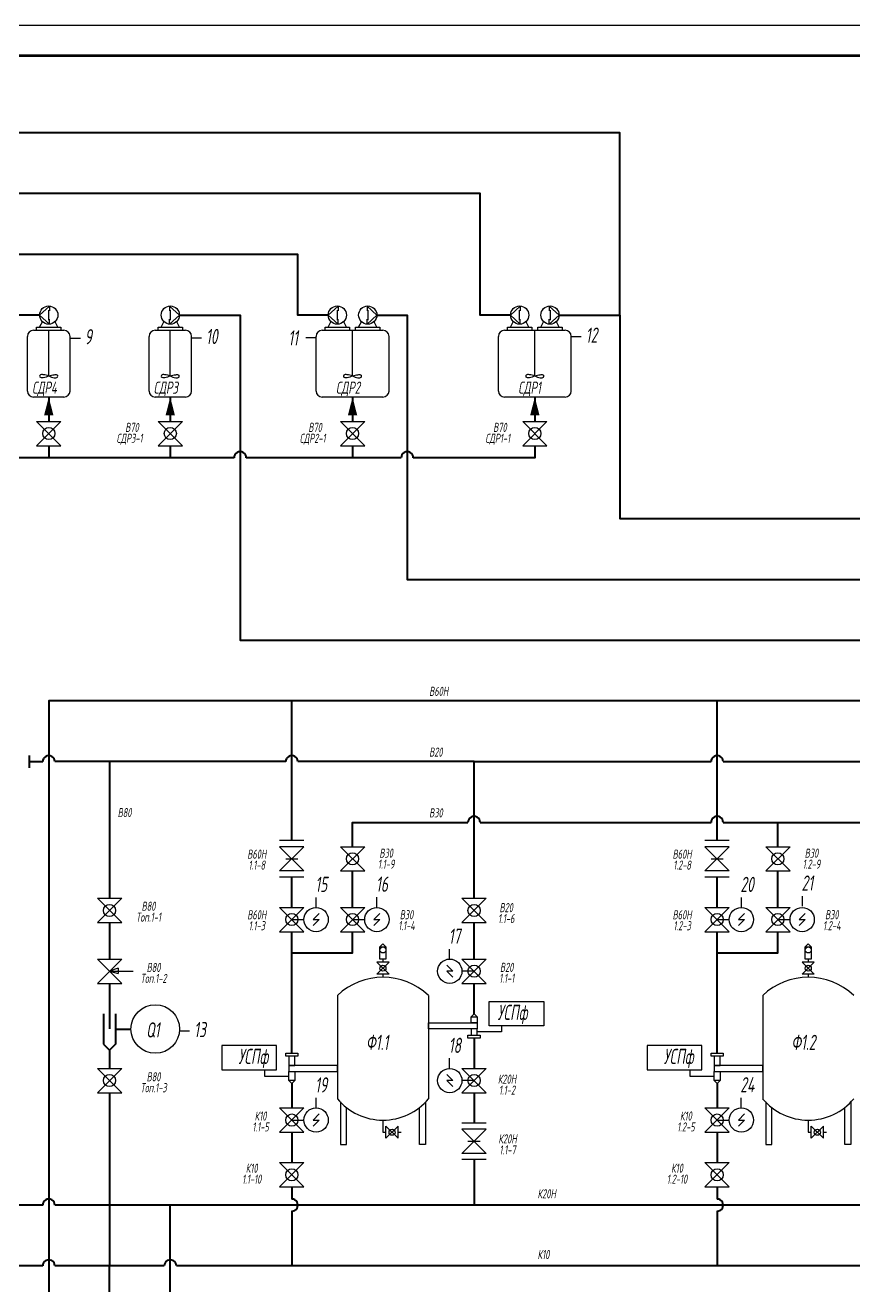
# Model space of a CAD drawing. Header units: millimetres. Extents: x 2725 to 10524, y 7125 to 11639.
# Drawn here: x 3657.8 to 3794.1, y 10998.4 to 11205.9 of the extents above; entities that cross this region are included whole.
import ezdxf

# ---------------------------------------------------------------- set-up
doc = ezdxf.new("R2010")
doc.units = ezdxf.units.MM
doc.header["$LTSCALE"] = 4
for name, color, linetype in [('1', 7, 'Continuous'), ('2', 7, 'Continuous'), ('В80', 1, 'Continuous'), ('Надписи', 7, 'Continuous')]:
    doc.layers.add(name, color=color, linetype=linetype)
for name, color, linetype, lineweight in [('60', 7, 'Continuous', 60), ('В30', 136, 'Continuous', 40), ('В60Н', 140, 'Continuous', 40), ('В70', 120, 'Continuous', 40), ('К20Н', 33, 'Continuous', 40), ('Р1', 90, 'Continuous', 40), ('Р2', 220, 'Continuous', 40), ('Р3', 212, 'Continuous', 40), ('Р4', 50, 'Continuous', 40)]:
    doc.layers.add(name, color=color, linetype=linetype, lineweight=lineweight)
doc.layers.add('В20', color=7, linetype='Continuous', lineweight=40, true_color=0x0a7800)
doc.layers.add('К10', color=7, linetype='Continuous', lineweight=40, true_color=0xffbe00)
doc.styles.add('Eskd знаки', font='eskd.shx', dxfattribs={"width": 0.8, "oblique": 10})

msp = doc.modelspace()

# ---------------------------------------------------------------- linework, layer by layer
at = {"color": 7, "ltscale": 100}
msp.add_line((3420.32, 11205.94), (4258.8, 11205.94), dxfattribs=at)
at = {"ltscale": 10}
for p, q in [((3660.15, 11158.22), (3661.76, 11159.71)), ((3661.65, 11157.41), (3661.65, 11159.03)), ((3661.76, 11159.71), (3661.76, 11158.9)), ((3683.15, 11158.22), (3681.53, 11159.71)), ((3681.53, 11159.71), (3681.53, 11158.91)), ((3681.65, 11159.03), (3681.65, 11157.41)), ((3707.65, 11158.22), (3709.26, 11159.71)), ((3709.15, 11157.41), (3709.15, 11159.03)), ((3709.26, 11159.71), (3709.26, 11158.9)), ((3715.65, 11158.22), (3714.03, 11159.71)), ((3714.03, 11159.71), (3714.03, 11158.91)), ((3714.15, 11159.03), (3714.15, 11157.41)), ((3737.65, 11158.22), (3739.26, 11159.71)), ((3739.15, 11157.41), (3739.15, 11159.03)), ((3739.26, 11159.71), (3739.26, 11158.9)), ((3745.65, 11158.22), (3744.03, 11159.71)), ((3744.03, 11159.71), (3744.03, 11158.91)), ((3744.15, 11159.03), (3744.15, 11157.41)), ((3660.15, 11158.22), (3661.76, 11156.72)), ((3661.76, 11156.72), (3661.76, 11157.53)), ((3683.15, 11158.22), (3681.53, 11156.72)), ((3681.53, 11156.72), (3681.53, 11157.53)), ((3707.65, 11158.22), (3709.26, 11156.72)), ((3709.26, 11156.72), (3709.26, 11157.53)), ((3715.65, 11158.22), (3714.03, 11156.72)), ((3714.03, 11156.72), (3714.03, 11157.53)), ((3737.65, 11158.22), (3739.26, 11156.72)), ((3739.26, 11156.72), (3739.26, 11157.53)), ((3745.65, 11158.22), (3744.03, 11156.72)), ((3744.03, 11156.72), (3744.03, 11157.53))]:
    msp.add_line(p, q, dxfattribs=at)
for p, q in [((3660.15, 11156.22), (3660.65, 11157.22)), ((3663.15, 11156.22), (3662.65, 11157.22)), ((3680.15, 11156.22), (3680.65, 11157.22)), ((3683.15, 11156.22), (3682.65, 11157.22)), ((3707.65, 11156.22), (3708.15, 11157.22)), ((3710.65, 11156.22), (3710.15, 11157.22)), ((3712.65, 11156.22), (3713.15, 11157.22)), ((3715.65, 11156.22), (3715.15, 11157.22)), ((3737.65, 11156.22), (3738.15, 11157.22)), ((3740.65, 11156.22), (3740.15, 11157.22)), ((3742.65, 11156.22), (3743.15, 11157.22)), ((3745.65, 11156.22), (3745.15, 11157.22)), ((3659.15, 11155.72), (3664.15, 11155.72)), ((3659.65, 11155.72), (3659.65, 11156.22)), ((3659.65, 11156.22), (3663.65, 11156.22)), ((3661.65, 11148.22), (3661.65, 11155.72)), ((3663.65, 11156.22), (3663.65, 11155.72)), ((3679.15, 11155.72), (3684.15, 11155.72)), ((3679.65, 11155.72), (3679.65, 11156.22)), ((3679.65, 11156.22), (3683.65, 11156.22)), ((3681.65, 11148.22), (3681.65, 11155.72)), ((3683.65, 11156.22), (3683.65, 11155.72)), ((3706.65, 11155.72), (3716.65, 11155.72)), ((3707.15, 11155.72), (3707.15, 11156.22)), ((3707.15, 11156.22), (3711.15, 11156.22)), ((3711.15, 11156.22), (3711.15, 11155.72)), ((3711.65, 11148.22), (3711.65, 11155.72)), ((3712.15, 11155.72), (3712.15, 11156.22)), ((3712.15, 11156.22), (3716.15, 11156.22)), ((3716.15, 11156.22), (3716.15, 11155.72)), ((3736.65, 11155.72), (3746.65, 11155.72)), ((3737.15, 11155.72), (3737.15, 11156.22)), ((3737.15, 11156.22), (3741.15, 11156.22)), ((3741.15, 11156.22), (3741.15, 11155.72)), ((3741.65, 11148.22), (3741.65, 11155.72)), ((3742.15, 11155.72), (3742.15, 11156.22)), ((3742.15, 11156.22), (3746.15, 11156.22)), ((3746.15, 11156.22), (3746.15, 11155.72)), ((3658.15, 11145.72), (3658.15, 11154.72)), ((3665.15, 11145.72), (3665.15, 11154.72)), ((3678.15, 11145.72), (3678.15, 11154.72)), ((3685.15, 11145.72), (3685.15, 11154.72)), ((3705.65, 11145.72), (3705.65, 11154.72)), ((3717.65, 11145.72), (3717.65, 11154.72)), ((3735.65, 11145.72), (3735.65, 11154.72)), ((3747.65, 11145.72), (3747.65, 11154.72)), ((3664.15, 11144.72), (3659.15, 11144.72)), ((3684.15, 11144.72), (3679.15, 11144.72)), ((3716.65, 11144.72), (3706.65, 11144.72)), ((3746.65, 11144.72), (3736.65, 11144.72)), ((3659.65, 11140.72), (3663.65, 11140.72)), ((3663.65, 11140.72), (3659.65, 11136.72)), ((3659.65, 11140.72), (3663.65, 11136.72)), ((3679.65, 11140.72), (3683.65, 11140.72)), ((3683.65, 11140.72), (3679.65, 11136.72)), ((3679.65, 11140.72), (3683.65, 11136.72)), ((3709.65, 11140.72), (3713.65, 11140.72)), ((3713.65, 11140.72), (3709.65, 11136.72)), ((3709.65, 11140.72), (3713.65, 11136.72)), ((3739.65, 11140.72), (3743.65, 11140.72)), ((3743.65, 11140.72), (3739.65, 11136.72)), ((3739.65, 11140.72), (3743.65, 11136.72)), ((3659.65, 11136.72), (3663.65, 11136.72)), ((3679.65, 11136.72), (3683.65, 11136.72)), ((3709.65, 11136.72), (3713.65, 11136.72)), ((3739.65, 11136.72), (3743.65, 11136.72)), ((3703.65, 11071.72), (3699.65, 11071.72)), ((3703.65, 11070.72), (3699.65, 11070.72)), ((3699.65, 11070.72), (3703.65, 11066.72)), ((3703.65, 11070.72), (3699.65, 11066.72)), ((3709.65, 11070.72), (3713.65, 11070.72)), ((3713.65, 11070.72), (3709.65, 11066.72)), ((3709.65, 11070.72), (3713.65, 11066.72)), ((3773.65, 11071.72), (3769.65, 11071.72)), ((3773.65, 11070.72), (3769.65, 11070.72)), ((3769.65, 11070.72), (3773.65, 11066.72)), ((3773.65, 11070.72), (3769.65, 11066.72)), ((3779.65, 11070.72), (3783.65, 11070.72)), ((3783.65, 11070.72), (3779.65, 11066.72)), ((3779.65, 11070.72), (3783.65, 11066.72)), ((3700.65, 11068.72), (3702.65, 11068.72)), ((3770.65, 11068.72), (3772.65, 11068.72)), ((3703.65, 11066.72), (3699.65, 11066.72)), ((3703.65, 11065.72), (3699.65, 11065.72)), ((3709.65, 11066.72), (3713.65, 11066.72)), ((3773.65, 11066.72), (3769.65, 11066.72)), ((3773.65, 11065.72), (3769.65, 11065.72)), ((3779.65, 11066.72), (3783.65, 11066.72)), ((3669.65, 11062.22), (3673.65, 11062.22)), ((3673.65, 11062.22), (3669.65, 11058.22)), ((3669.65, 11062.22), (3673.65, 11058.22)), ((3729.65, 11062.22), (3733.65, 11062.22)), ((3733.65, 11062.22), (3729.65, 11058.22)), ((3729.65, 11062.22), (3733.65, 11058.22)), ((3699.65, 11060.72), (3703.65, 11060.72)), ((3703.65, 11060.72), (3699.65, 11056.72)), ((3699.65, 11060.72), (3703.65, 11056.72)), ((3709.65, 11060.72), (3713.65, 11060.72)), ((3713.65, 11060.72), (3709.65, 11056.72)), ((3709.65, 11060.72), (3713.65, 11056.72)), ((3769.65, 11060.72), (3773.65, 11060.72)), ((3773.65, 11060.72), (3769.65, 11056.72)), ((3769.65, 11060.72), (3773.65, 11056.72)), ((3779.65, 11060.72), (3783.65, 11060.72)), ((3783.65, 11060.72), (3779.65, 11056.72)), ((3779.65, 11060.72), (3783.65, 11056.72)), ((3669.65, 11058.22), (3673.65, 11058.22)), ((3701.65, 11058.72), (3703.65, 11058.72)), ((3711.65, 11058.72), (3713.65, 11058.72)), ((3729.65, 11058.22), (3733.65, 11058.22)), ((3771.65, 11058.72), (3773.65, 11058.72)), ((3781.65, 11058.72), (3783.65, 11058.72)), ((3699.65, 11056.72), (3703.65, 11056.72)), ((3709.65, 11056.72), (3713.65, 11056.72)), ((3769.65, 11056.72), (3773.65, 11056.72)), ((3779.65, 11056.72), (3783.65, 11056.72)), ((3716.15, 11054.22), (3716.65, 11054.72)), ((3716.65, 11054.72), (3717.15, 11054.22)), ((3786.15, 11054.22), (3786.65, 11054.72)), ((3786.65, 11054.72), (3787.15, 11054.22)), ((3669.65, 11052.22), (3673.65, 11052.22)), ((3673.65, 11052.22), (3669.65, 11048.22)), ((3669.65, 11052.22), (3673.65, 11048.22)), ((3717.65, 11051.72), (3715.65, 11051.72)), ((3715.65, 11051.72), (3717.65, 11049.72)), ((3717.65, 11051.72), (3715.65, 11049.72)), ((3716.65, 11052.22), (3716.65, 11051.72)), ((3729.65, 11052.22), (3733.65, 11052.22)), ((3733.65, 11052.22), (3729.65, 11048.22)), ((3729.65, 11052.22), (3733.65, 11048.22)), ((3787.65, 11051.72), (3785.65, 11051.72)), ((3785.65, 11051.72), (3787.65, 11049.72)), ((3787.65, 11051.72), (3785.65, 11049.72)), ((3786.65, 11052.22), (3786.65, 11051.72)), ((3673.05, 11050.72), (3671.65, 11050.22)), ((3671.65, 11050.22), (3673.05, 11049.82)), ((3671.65, 11050.22), (3675.56, 11050.22)), ((3673.05, 11050.72), (3673.05, 11049.82)), ((3717.65, 11049.72), (3715.65, 11049.72)), ((3716.65, 11049.72), (3716.65, 11049.22)), ((3731.65, 11050.22), (3729.65, 11050.22)), ((3787.65, 11049.72), (3785.65, 11049.72)), ((3786.65, 11049.72), (3786.65, 11049.22)), ((3669.65, 11048.22), (3673.65, 11048.22)), ((3729.65, 11048.22), (3733.65, 11048.22)), ((3731.65, 11043.22), (3731.15, 11042.72)), ((3732.15, 11042.72), (3731.65, 11043.22)), ((3736.15, 11041.22), (3736.15, 11040.22)), ((3736.15, 11040.22), (3732.15, 11040.22)), ((3669.65, 11034.22), (3673.65, 11034.22)), ((3673.65, 11034.22), (3669.65, 11030.22)), ((3669.65, 11034.22), (3673.65, 11030.22)), ((3697.15, 11033.97), (3697.15, 11032.97)), ((3697.15, 11032.97), (3701.15, 11032.97)), ((3729.65, 11034.22), (3733.65, 11034.22)), ((3733.65, 11034.22), (3729.65, 11030.22)), ((3729.65, 11034.22), (3733.65, 11030.22)), ((3767.15, 11033.97), (3767.15, 11032.97)), ((3767.15, 11032.97), (3771.15, 11032.97)), ((3701.65, 11031.72), (3701.15, 11032.22)), ((3702.15, 11032.22), (3701.65, 11031.72)), ((3731.65, 11032.22), (3729.65, 11032.22)), ((3771.65, 11031.72), (3771.15, 11032.22)), ((3772.15, 11032.22), (3771.65, 11031.72)), ((3669.65, 11030.22), (3673.65, 11030.22)), ((3729.65, 11030.22), (3733.65, 11030.22)), ((3699.65, 11027.72), (3703.65, 11027.72)), ((3703.65, 11027.72), (3699.65, 11023.72)), ((3699.65, 11027.72), (3703.65, 11023.72)), ((3769.65, 11027.72), (3773.65, 11027.72)), ((3773.65, 11027.72), (3769.65, 11023.72)), ((3769.65, 11027.72), (3773.65, 11023.72)), ((3701.65, 11025.72), (3703.65, 11025.72)), ((3716.65, 11025.72), (3716.65, 11023.72)), ((3717.15, 11022.72), (3717.15, 11024.72)), ((3719.15, 11024.72), (3717.15, 11022.72)), ((3719.15, 11022.72), (3717.15, 11024.72)), ((3719.15, 11022.72), (3719.15, 11024.72)), ((3733.65, 11025.22), (3729.65, 11025.22)), ((3733.65, 11024.22), (3729.65, 11024.22)), ((3729.65, 11024.22), (3733.65, 11020.22)), ((3733.65, 11024.22), (3729.65, 11020.22)), ((3771.65, 11025.72), (3773.65, 11025.72)), ((3786.65, 11025.72), (3786.65, 11023.72)), ((3787.15, 11022.72), (3787.15, 11024.72)), ((3789.15, 11024.72), (3787.15, 11022.72)), ((3789.15, 11022.72), (3787.15, 11024.72)), ((3789.15, 11022.72), (3789.15, 11024.72)), ((3699.65, 11023.72), (3703.65, 11023.72)), ((3716.65, 11023.72), (3717.15, 11023.72)), ((3719.15, 11023.72), (3719.65, 11023.72)), ((3730.65, 11022.22), (3732.65, 11022.22)), ((3769.65, 11023.72), (3773.65, 11023.72)), ((3786.65, 11023.72), (3787.15, 11023.72)), ((3789.15, 11023.72), (3789.65, 11023.72)), ((3733.65, 11020.22), (3729.65, 11020.22)), ((3699.65, 11018.72), (3703.65, 11018.72)), ((3703.65, 11014.72), (3699.65, 11018.72)), ((3699.65, 11014.72), (3703.65, 11018.72)), ((3733.65, 11019.22), (3729.65, 11019.22)), ((3769.65, 11018.72), (3773.65, 11018.72)), ((3773.65, 11014.72), (3769.65, 11018.72)), ((3769.65, 11014.72), (3773.65, 11018.72)), ((3699.65, 11014.72), (3703.65, 11014.72)), ((3769.65, 11014.72), (3773.65, 11014.72))]:
    msp.add_line(p, q)
at = {"color": 30, "true_color": 0xf26722}
for p, q in [((3706.15, 11059.72), (3705.15, 11058.72)), ((3716.15, 11059.72), (3715.15, 11058.72)), ((3776.15, 11059.72), (3775.15, 11058.72)), ((3786.15, 11059.72), (3785.15, 11058.72)), ((3705.15, 11058.72), (3706.15, 11058.72)), ((3706.15, 11058.72), (3705.15, 11057.72)), ((3715.15, 11058.72), (3716.15, 11058.72)), ((3716.15, 11058.72), (3715.15, 11057.72)), ((3775.15, 11058.72), (3776.15, 11058.72)), ((3776.15, 11058.72), (3775.15, 11057.72)), ((3785.15, 11058.72), (3786.15, 11058.72)), ((3786.15, 11058.72), (3785.15, 11057.72)), ((3727.15, 11051.22), (3728.15, 11050.22)), ((3728.15, 11050.22), (3727.15, 11050.22)), ((3727.15, 11050.22), (3728.15, 11049.22)), ((3727.15, 11033.22), (3728.15, 11032.22)), ((3728.15, 11032.22), (3727.15, 11032.22)), ((3727.15, 11032.22), (3728.15, 11031.22)), ((3706.15, 11026.72), (3705.15, 11025.72)), ((3776.15, 11026.72), (3775.15, 11025.72)), ((3705.15, 11025.72), (3706.15, 11025.72)), ((3706.15, 11025.72), (3705.15, 11024.72)), ((3775.15, 11025.72), (3776.15, 11025.72)), ((3776.15, 11025.72), (3775.15, 11024.72))]:
    msp.add_line(p, q, dxfattribs=at)
for points in [[(3716.15, 11054.22), (3717.15, 11054.22), (3717.15, 11052.22), (3716.15, 11052.22)], [(3786.15, 11054.22), (3787.15, 11054.22), (3787.15, 11052.22), (3786.15, 11052.22)], [(3743.15, 11041.22), (3734.15, 11041.22), (3734.15, 11045.22), (3743.15, 11045.22)], [(3690.15, 11033.97), (3699.15, 11033.97), (3699.15, 11037.97), (3690.15, 11037.97)], [(3760.15, 11033.97), (3769.15, 11033.97), (3769.15, 11037.97), (3760.15, 11037.97)]]:
    msp.add_lwpolyline(points, close=True)
for centre, radius in [((3661.65, 11158.22), 1.5), ((3681.65, 11158.22), 1.5), ((3709.15, 11158.22), 1.5), ((3714.15, 11158.22), 1.5), ((3739.15, 11158.22), 1.5), ((3744.15, 11158.22), 1.5), ((3661.65, 11138.72), 1), ((3681.65, 11138.72), 1), ((3711.65, 11138.72), 1), ((3741.65, 11138.72), 1), ((3711.65, 11068.72), 1), ((3781.65, 11068.72), 1), ((3671.65, 11060.22), 1), ((3701.65, 11058.72), 1), ((3711.65, 11058.72), 1), ((3731.65, 11060.22), 1), ((3771.65, 11058.72), 1), ((3781.65, 11058.72), 1), ((3716.65, 11053.72), 0.5), ((3786.65, 11053.72), 0.5), ((3716.65, 11050.72), 0.5), ((3731.65, 11050.22), 1), ((3786.65, 11050.72), 0.5), ((3671.65, 11032.22), 1), ((3731.65, 11032.22), 1), ((3701.65, 11025.72), 1), ((3771.65, 11025.72), 1), ((3718.15, 11023.72), 0.5), ((3788.15, 11023.72), 0.5), ((3701.65, 11016.72), 1), ((3771.65, 11016.72), 1)]:
    msp.add_circle(centre, radius)
for centre, radius in [((3705.65, 11058.72), 2), ((3715.65, 11058.72), 2), ((3775.65, 11058.72), 2), ((3785.65, 11058.72), 2), ((3727.65, 11050.22), 2), ((3679.18, 11040.71), 4), ((3727.65, 11032.22), 2), ((3705.65, 11025.72), 2), ((3775.65, 11025.72), 2)]:
    msp.add_circle(centre, radius, dxfattribs=at)
for centre, start, end in [((3659.15, 11154.72), 90, 180), ((3664.15, 11154.72), 0, 90), ((3679.15, 11154.72), 90, 180), ((3684.15, 11154.72), 0, 90), ((3706.65, 11154.72), 90, 180), ((3716.65, 11154.72), 0, 90), ((3736.65, 11154.72), 90, 180), ((3746.65, 11154.72), 0, 90), ((3659.15, 11145.72), 180, 270), ((3664.15, 11145.72), 270, 0), ((3679.15, 11145.72), 180, 270), ((3684.15, 11145.72), 270, 0), ((3706.65, 11145.72), 180, 270), ((3716.65, 11145.72), 270, 0), ((3736.65, 11145.72), 180, 270), ((3746.65, 11145.72), 270, 0)]:
    msp.add_arc(centre, 1, start, end)
at = {"ltscale": 50}
for centre, start, end in [((3660.34, 11148.16), 144.6538, 215.3462), ((3662.95, 11148.16), 324.6538, 35.3462), ((3680.34, 11148.16), 144.6538, 215.3462), ((3682.95, 11148.16), 324.6538, 35.3462), ((3710.34, 11148.16), 144.6538, 215.3462), ((3712.95, 11148.16), 324.6538, 35.3462), ((3740.34, 11148.16), 144.6538, 215.3462), ((3742.95, 11148.16), 324.6538, 35.3462)]:
    msp.add_arc(centre, 0.19, start, end, dxfattribs=at)
for points in [[(3661.65, 11148.22), (3660.75, 11148.41), (3660.21, 11148.31), (3660.18, 11148.27)], [(3661.65, 11148.22), (3660.75, 11147.91), (3660.21, 11148.02), (3660.18, 11148.05)], [(3661.65, 11148.22), (3662.54, 11148.41), (3663.08, 11148.31), (3663.11, 11148.27)], [(3661.65, 11148.22), (3662.54, 11147.91), (3663.08, 11148.02), (3663.11, 11148.05)], [(3681.65, 11148.22), (3680.75, 11148.41), (3680.21, 11148.31), (3680.18, 11148.27)], [(3681.65, 11148.22), (3680.75, 11147.91), (3680.21, 11148.02), (3680.18, 11148.05)], [(3681.65, 11148.22), (3682.54, 11148.41), (3683.08, 11148.31), (3683.11, 11148.27)], [(3681.65, 11148.22), (3682.54, 11147.91), (3683.08, 11148.02), (3683.11, 11148.05)], [(3711.65, 11148.22), (3710.75, 11148.41), (3710.21, 11148.31), (3710.18, 11148.27)], [(3711.65, 11148.22), (3710.75, 11147.91), (3710.21, 11148.02), (3710.18, 11148.05)], [(3711.65, 11148.22), (3712.54, 11148.41), (3713.08, 11148.31), (3713.11, 11148.27)], [(3711.65, 11148.22), (3712.54, 11147.91), (3713.08, 11148.02), (3713.11, 11148.05)], [(3741.65, 11148.22), (3740.75, 11148.41), (3740.21, 11148.31), (3740.18, 11148.27)], [(3741.65, 11148.22), (3740.75, 11147.91), (3740.21, 11148.02), (3740.18, 11148.05)], [(3741.65, 11148.22), (3742.54, 11148.41), (3743.08, 11148.31), (3743.11, 11148.27)], [(3741.65, 11148.22), (3742.54, 11147.91), (3743.08, 11148.02), (3743.11, 11148.05)]]:
    msp.add_spline(points, degree=3, dxfattribs=at)
at = {"layer": '1'}
for p, q in [((3709.15, 11046.24), (3709.15, 11029.22)), ((3724.15, 11046.24), (3724.15, 11029.22)), ((3779.15, 11046.24), (3779.15, 11029.22)), ((3709.65, 11028.72), (3709.65, 11021.72)), ((3723.65, 11028.68), (3723.65, 11021.72)), ((3779.65, 11028.72), (3779.65, 11021.72)), ((3793.65, 11028.68), (3793.65, 11021.72)), ((3710.65, 11021.72), (3710.65, 11027.72)), ((3722.65, 11021.72), (3722.65, 11027.72)), ((3780.65, 11021.72), (3780.65, 11027.72)), ((3792.65, 11021.72), (3792.65, 11027.72)), ((3709.65, 11021.72), (3710.65, 11021.72)), ((3723.65, 11021.72), (3722.65, 11021.72)), ((3779.65, 11021.72), (3780.65, 11021.72)), ((3793.65, 11021.72), (3792.65, 11021.72))]:
    msp.add_line(p, q, dxfattribs=at)
for points in [[(3732.15, 11040.72), (3724.15, 11040.72), (3724.15, 11041.72), (3732.15, 11041.72)], [(3732.15, 11041.72), (3731.15, 11041.72), (3731.15, 11042.72), (3732.15, 11042.72)], [(3732.15, 11040.72), (3731.15, 11040.72), (3731.15, 11039.72), (3732.15, 11039.72)], [(3730.65, 11039.72), (3732.65, 11039.72), (3732.65, 11039.22), (3730.65, 11039.22)], [(3702.65, 11036.22), (3700.65, 11036.22), (3700.65, 11036.72), (3702.65, 11036.72)], [(3772.65, 11036.22), (3770.65, 11036.22), (3770.65, 11036.72), (3772.65, 11036.72)], [(3701.15, 11034.72), (3702.15, 11034.72), (3702.15, 11036.22), (3701.15, 11036.22)], [(3701.15, 11033.72), (3709.15, 11033.72), (3709.15, 11034.72), (3701.15, 11034.72)], [(3771.15, 11034.72), (3772.15, 11034.72), (3772.15, 11036.22), (3771.15, 11036.22)], [(3771.15, 11033.72), (3779.15, 11033.72), (3779.15, 11034.72), (3771.15, 11034.72)], [(3701.15, 11033.72), (3702.15, 11033.72), (3702.15, 11032.22), (3701.15, 11032.22)], [(3771.15, 11033.72), (3772.15, 11033.72), (3772.15, 11032.22), (3771.15, 11032.22)]]:
    msp.add_lwpolyline(points, close=True, dxfattribs=at)
for centre, radius, start, end in [((3716.65, 11038.3), 10.92, 46.6141, 133.3859), ((3786.65, 11038.3), 10.92, 46.6141, 133.3859), ((3716.65, 11035.5), 9.79, 219.9662, 320.0338), ((3786.65, 11035.5), 9.79, 219.9662, 320.0338)]:
    msp.add_arc(centre, radius, start, end, dxfattribs=at)
at = {"layer": '60', "color": 7, "ltscale": 100}
msp.add_line((3439.42, 11200.94), (4253.8, 11200.94), dxfattribs=at)
at = {"layer": 'В20'}
for p, q in [((3658.4, 11085.72), (3658.4, 11083.72)), ((3731.65, 11052.22), (3731.65, 11058.22))]:
    msp.add_line(p, q, dxfattribs=at)
for points in [[(3658.4, 11084.72), (3660.65, 11084.72)], [(3700.65, 11084.72), (3662.65, 11084.72)], [(3731.65, 11084.72), (3702.65, 11084.72)], [(3731.65, 11062.22), (3731.65, 11084.72), (3770.65, 11084.72)], [(3772.65, 11084.72), (3840.65, 11084.72)], [(3731.65, 11043.22), (3731.65, 11048.22)]]:
    msp.add_lwpolyline(points, dxfattribs=at)
for centre in [(3661.65, 11084.72), (3701.65, 11084.72), (3771.65, 11084.72)]:
    msp.add_arc(centre, 1, 359.7459, 180.2541, dxfattribs=at)
at = {"layer": 'В30'}
for points in [[(3711.65, 11070.72), (3711.65, 11074.72), (3730.65, 11074.72)], [(3732.65, 11074.72), (3770.65, 11074.72)], [(3772.65, 11074.72), (3800.65, 11074.72)], [(3781.65, 11070.72), (3781.65, 11074.72)], [(3711.65, 11060.72), (3711.65, 11066.72)], [(3781.65, 11060.72), (3781.65, 11066.72)], [(3701.65, 11053.22), (3711.65, 11053.22), (3711.65, 11056.72)], [(3771.65, 11053.22), (3781.65, 11053.22), (3781.65, 11056.72)]]:
    msp.add_lwpolyline(points, dxfattribs=at)
for centre in [(3731.65, 11074.72), (3771.65, 11074.72)]:
    msp.add_arc(centre, 1, 359.7459, 180.2541, dxfattribs=at)
at = {"layer": 'В60Н'}
for points in [[(3940.4, 11071.72), (3940.4, 11094.72), (3661.65, 11094.72), (3661.65, 10971.72)], [(3701.65, 11071.72), (3701.65, 11094.72)], [(3771.65, 11071.72), (3771.65, 11094.72)], [(3701.65, 11060.72), (3701.65, 11065.72)], [(3771.65, 11060.72), (3771.65, 11065.72)], [(3701.65, 11036.72), (3701.65, 11056.72)], [(3771.65, 11036.72), (3771.65, 11056.72)]]:
    msp.add_lwpolyline(points, dxfattribs=at)
at = {"layer": 'В70'}
for points in [[(3661.65, 11141.72, 1.54, 0, 0), (3661.65, 11144.72, 0, 0, 0)], [(3681.65, 11141.72, 1.54, 0, 0), (3681.65, 11144.72, 0, 0, 0)], [(3711.65, 11141.72, 1.54, 0, 0), (3711.65, 11144.72, 0, 0, 0)], [(3741.65, 11141.72, 1.54, 0, 0), (3741.65, 11144.72, 0, 0, 0)]]:
    msp.add_lwpolyline(points, format="xyseb", dxfattribs=at)
for points in [[(3661.65, 11144.72), (3661.65, 11140.72)], [(3681.65, 11144.72), (3681.65, 11140.72)], [(3711.65, 11144.72), (3711.65, 11140.72)], [(3741.65, 11144.72), (3741.65, 11140.72)], [(3661.65, 11136.72), (3661.65, 11134.72)], [(3681.65, 11136.72), (3681.65, 11134.72)], [(3711.65, 11136.72), (3711.65, 11134.72)], [(3741.65, 11136.72), (3741.65, 11134.72), (3721.65, 11134.72)], [(3692.15, 11134.72), (3646.15, 11134.72)], [(3719.65, 11134.72), (3694.15, 11134.72)]]:
    msp.add_lwpolyline(points, dxfattribs=at)
for centre in [(3693.15, 11134.72), (3720.65, 11134.72)]:
    msp.add_arc(centre, 1, 359.7459, 180.2541, dxfattribs=at)
at = {"layer": 'В80', "lineweight": 40}
for p, q in [((3671.65, 11048.22), (3671.65, 11040.72)), ((3670.65, 11043.22), (3670.65, 11038.22)), ((3672.65, 11043.22), (3672.65, 11038.22)), ((3670.65, 11038.22), (3671.65, 11037.22)), ((3672.65, 11038.22), (3671.65, 11037.22)), ((3671.65, 11037.22), (3671.65, 11034.22))]:
    msp.add_line(p, q, dxfattribs=at)
for points in [[(3671.65, 11084.72), (3671.65, 11062.22)], [(3671.65, 11058.22), (3671.65, 11052.22)], [(3671.65, 11030.22), (3671.65, 11001.72)]]:
    msp.add_lwpolyline(points, dxfattribs=at)
at = {"layer": 'К10'}
for points in [[(3701.65, 11031.72), (3701.65, 11027.72)], [(3771.65, 11031.72), (3771.65, 11027.72)], [(3701.65, 11023.72), (3701.65, 11018.72)], [(3771.65, 11023.72), (3771.65, 11018.72)], [(3940.4, 11014.72), (3940.4, 11001.72), (3682.65, 11001.72)], [(3701.65, 11014.72), (3701.65, 11012.72)], [(3771.65, 11014.72), (3771.65, 11012.72)], [(3701.65, 11010.72), (3701.65, 11001.72)], [(3771.65, 11010.72), (3771.65, 11001.72)], [(3660.65, 11001.72), (3567.12, 11001.72)], [(3680.65, 11001.72), (3662.65, 11001.72)], [(3671.65, 10982.72), (3671.65, 11001.72)]]:
    msp.add_lwpolyline(points, dxfattribs=at)
for centre, start, end in [((3701.65, 11011.72), 269.7459, 90.2541), ((3771.65, 11011.72), 269.7459, 90.2541), ((3661.65, 11001.72), 359.7459, 180.2541), ((3681.65, 11001.72), 359.7459, 180.2541)]:
    msp.add_arc(centre, 1, start, end, dxfattribs=at)
at = {"layer": 'К20Н'}
msp.add_line((3731.65, 11030.22), (3731.65, 11025.22), dxfattribs=at)
for points in [[(3731.65, 11039.22), (3731.65, 11034.22)], [(3912.9, 11019.22), (3912.9, 11011.72), (3662.65, 11011.72)], [(3731.65, 11019.22), (3731.65, 11011.72)], [(3660.65, 11011.72), (3567.12, 11011.72)], [(3681.65, 10982.72), (3681.65, 11011.72)]]:
    msp.add_lwpolyline(points, dxfattribs=at)
msp.add_arc((3661.65, 11011.72), 1, 359.7459, 180.2541, dxfattribs=at)
at = {"layer": 'Надписи', "color": 3}
for p, q in [((3665.19, 11154.43), (3666.85, 11154.43)), ((3685.14, 11154.48), (3686.8, 11154.48)), ((3703.97, 11154.51), (3705.63, 11154.51)), ((3747.64, 11154.69), (3749.3, 11154.69)), ((3705.66, 11060.72), (3705.66, 11062.38)), ((3715.65, 11060.75), (3715.65, 11062.41)), ((3775.64, 11060.71), (3775.64, 11062.37)), ((3785.71, 11060.93), (3785.71, 11062.59)), ((3727.63, 11052.19), (3727.63, 11053.86)), ((3683.18, 11040.39), (3684.84, 11040.39)), ((3727.62, 11034.22), (3727.62, 11035.89)), ((3705.64, 11027.71), (3705.64, 11029.38)), ((3775.62, 11027.74), (3775.62, 11029.4))]:
    msp.add_line(p, q, dxfattribs=at)
at = {"layer": 'Р1'}
for points in [[(3755.65, 11158.22), (3755.65, 11188.22), (3563.62, 11188.22), (3563.62, 11094.72)], [(3737.65, 11158.22), (3732.65, 11158.22), (3732.65, 11178.22), (3566.12, 11178.22), (3566.12, 11095.72)], [(3745.65, 11158.22), (3755.65, 11158.22)], [(3755.65, 11158.22), (3755.65, 11124.72), (3898.15, 11124.72), (3898.15, 11095.72)]]:
    msp.add_lwpolyline(points, dxfattribs=at)
at = {"layer": 'Р1', "color": 1}
msp.add_lwpolyline([(3672.68, 11040.71), (3675.18, 11040.71)], dxfattribs=at)
at = {"layer": 'Р2'}
msp.add_lwpolyline([(3660.15, 11158.22), (3645.15, 11158.22), (3645.15, 11084.72)], dxfattribs=at)
at = {"layer": 'Р3'}
for points in [[(3707.65, 11158.22), (3702.65, 11158.22), (3702.65, 11168.22), (3568.62, 11168.22), (3568.62, 11094.72)], [(3715.65, 11158.22), (3720.65, 11158.22), (3720.65, 11114.72), (3895.65, 11114.72), (3895.65, 11095.72)]]:
    msp.add_lwpolyline(points, dxfattribs=at)
at = {"layer": 'Р4'}
msp.add_lwpolyline([(3683.15, 11158.22), (3693.15, 11158.22), (3693.15, 11104.72), (3893.15, 11104.72), (3893.15, 11095.72)], dxfattribs=at)

# ---------------------------------------------------------------- texts
at = {"ltscale": 15, "width": 8.5, "attachment_point": 1, "style": 'Eskd знаки'}
for s, insert, char_height in [('СДР4', (3658.92, 11147.28), 2), ('СДР3', (3678.92, 11147.28), 2), ('СДР2', (3708.92, 11147.28), 2), ('СДР1', (3738.92, 11147.28), 2), ('Ф1.1', (3713.87, 11039.76), 2.5), ('Ф1.2', (3783.87, 11039.76), 2.5)]:
    msp.add_mtext(s, dxfattribs=dict(at, insert=insert, char_height=char_height))
at = {"layer": '1', "char_height": 2.5, "style": 'Eskd знаки'}
for insert, attachment_point in [((3735.52, 11044.7), 1), ((3697.77, 11037.45), 3), ((3767.77, 11037.45), 3)]:
    msp.add_mtext_dynamic_manual_height_columns('УСПф', width=22.6346, gutter_width=0.225, heights=[0], dxfattribs=dict(at, insert=insert, attachment_point=attachment_point))
at = {"layer": '2', "ltscale": 15, "insert": (3677.68, 11041.81), "char_height": 2.5, "width": 5.4804, "attachment_point": 1, "style": 'Eskd знаки'}
msp.add_mtext('Q1', dxfattribs=at)
at = {"layer": 'Надписи', "color": 3, "ltscale": 15, "char_height": 2.5, "width": 8.5, "attachment_point": 1, "line_spacing_factor": 0.72, "style": 'Eskd знаки'}
for s, insert in [('9', (3667.57, 11155.91)), ('10', (3687.53, 11155.96)), ('11', (3701.07, 11155.71)), ('12', (3750.03, 11156.17)), ('15', (3705.51, 11065.77)), ('16', (3715.5, 11065.8)), ('20', (3775.49, 11065.76)), ('21', (3785.55, 11065.98)), ('17', (3727.47, 11057.24)), ('13', (3685.57, 11041.86)), ('18', (3727.47, 11039.27)), ('19', (3705.49, 11032.76)), ('24', (3775.47, 11032.79))]:
    msp.add_mtext(s, dxfattribs=dict(at, insert=insert))
at = {"layer": 'Надписи', "ltscale": 15, "char_height": 1.5, "width": 8.5, "line_spacing_factor": 0.72, "style": 'Eskd знаки'}
for s, insert, attachment_point in [('\\pi2.86578;В70\\P\\pi1.4398;СДР3-1', (3671.37, 11140.49), 1), ('\\pi2.86578;В70\\P\\pi1.4398;СДР2-1', (3701.51, 11140.49), 1), ('\\pi2.86578;В70\\P\\pi1.57313;СДР1-1', (3731.93, 11140.49), 1), ('В60Н^J1.1-8', (3695.89, 11068.59), 5), ('В30^J1.1-9', (3717.18, 11068.75), 5), ('В60Н^J1.2-8', (3765.89, 11068.59), 5), ('В30^J1.2-9', (3787.18, 11068.75), 5), ('В80^JТоп.1-1', (3678.07, 11060.02), 5), ('В60Н^J1.1-3', (3695.89, 11058.61), 5), ('В30^J1.1-4', (3720.53, 11058.62), 5), ('В20^J1.1-6', (3736.94, 11059.79), 5), ('В60Н^J1.2-3', (3765.89, 11058.61), 5), ('В30^J1.2-4', (3790.53, 11058.62), 5), ('В80^JТоп.1-2', (3678.9, 11049.94), 5), ('В20^J1.1-1', (3737.02, 11049.96), 5), ('В80^JТоп.1-3', (3678.9, 11031.94), 5), ('К20Н^J1.1-2', (3737.07, 11031.55), 5), ('К10^J1.1-5', (3696.51, 11025.49), 5), ('К10^J1.2-5', (3766.51, 11025.49), 5), ('К20Н^J1.1-7', (3737.16, 11021.72), 5), ('К10^J1.1-10', (3695.05, 11016.9), 5), ('К10^J1.2-10', (3765.05, 11016.9), 5)]:
    msp.add_mtext(s, dxfattribs=dict(at, insert=insert, attachment_point=attachment_point))
at = {"layer": 'Надписи', "ltscale": 15, "char_height": 1.5, "width": 8.5, "attachment_point": 1, "style": 'Eskd знаки'}
for s, insert in [('В60Н', (3724.26, 11097.04)), ('В20', (3724.26, 11087.04)), ('В80', (3672.99, 11077.08)), ('В30', (3724.26, 11077.04)), ('К20Н', (3742.09, 11014.33)), ('К10', (3742.09, 11004.33))]:
    msp.add_mtext(s, dxfattribs=dict(at, insert=insert))

doc.saveas('drawing.dxf')
